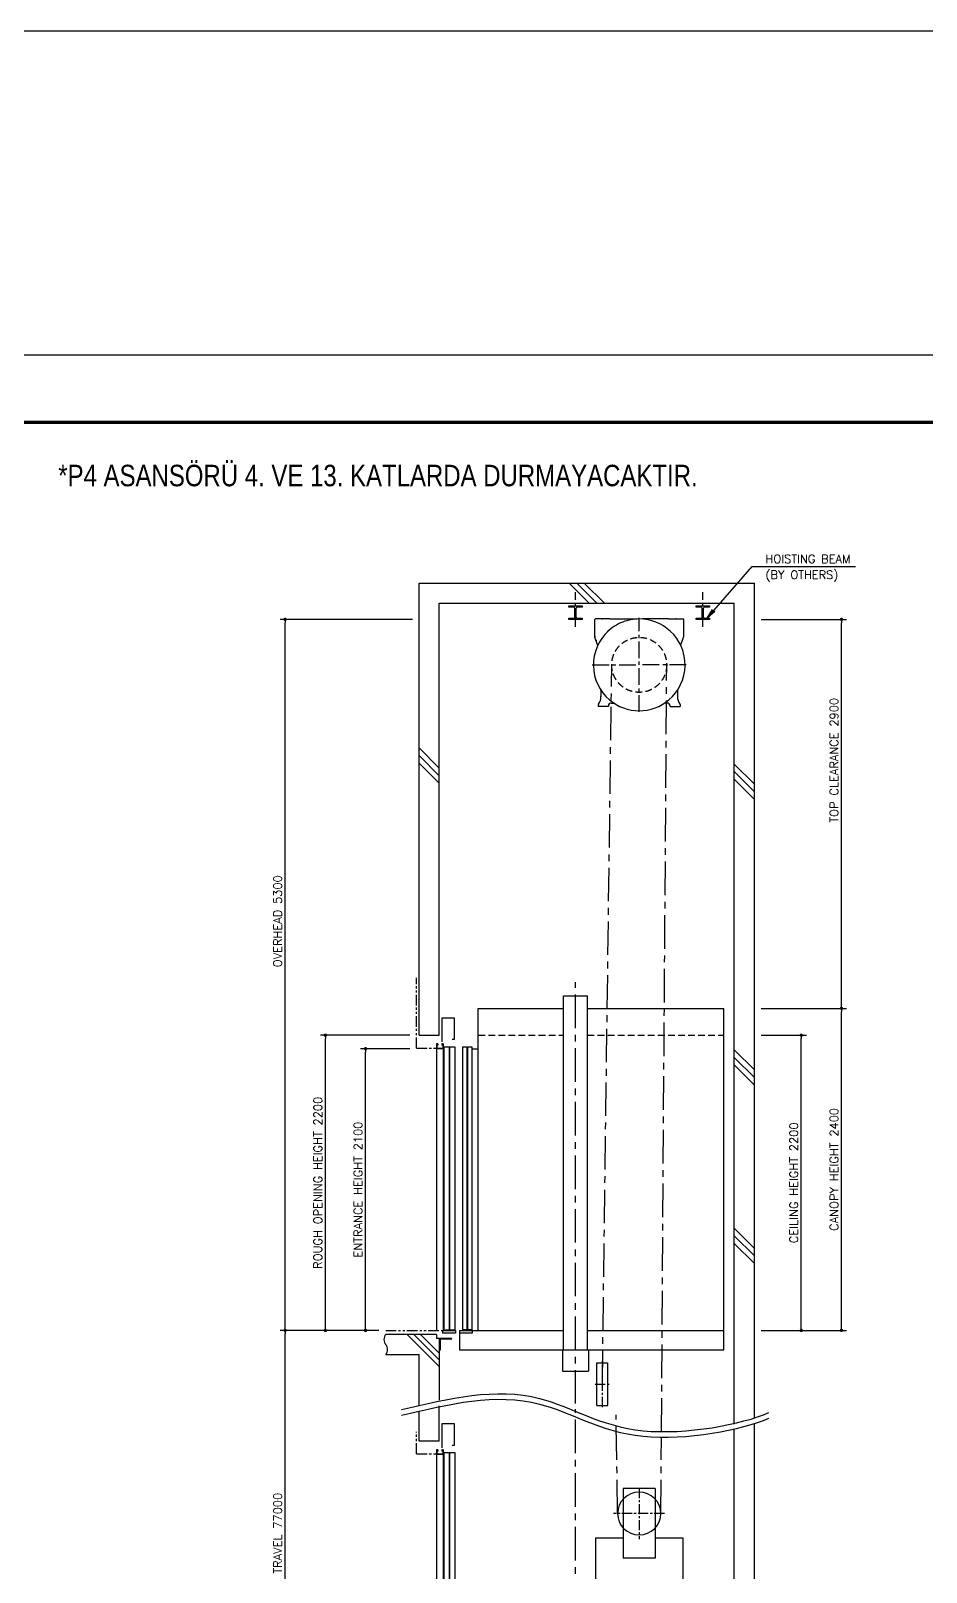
# Model space of a CAD drawing. Header units: millimetres. Extents: x -106996 to 276536, y -21995 to 37993.
# Drawn here: x 7643 to 14322, y 5928 to 17417 of the extents above; entities that cross this region are included whole.
import ezdxf

# ---------------------------------------------------------------- set-up
doc = ezdxf.new("R2010")
doc.units = ezdxf.units.MM
doc.header["$LTSCALE"] = 100
for name, pattern in [('CENTERX2', [4, 2.5, -0.5, 0.5, -0.5]), ('DASHED', [0.75, 0.5, -0.25]), ('PHANTOM2', [31.75, 15.875, -3.175, 3.175, -3.175, 3.175, -3.175])]:
    doc.linetypes.add(name, pattern=pattern)
doc.layers.get('0').update_dxf_attribs({"color": 3})
for name, color, linetype in [('BUILDING', 3, 'Continuous'), ('CAR', 6, 'Continuous'), ('CENTER-LINE', 7, 'CENTERX2'), ('CWT', 1, 'Continuous'), ('DIM', 2, 'Continuous'), ('DOOR', 7, 'Continuous'), ('FRAME', 5, 'Continuous'), ('OTHERS', 4, 'Continuous'), ('TRACTION-MACHINE', 2, 'Continuous'), ('W-DASHED-LINE', 111, 'PHANTOM2')]:
    doc.layers.add(name, color=color, linetype=linetype)
doc.styles.add('MAHAL', font='arial.ttf', dxfattribs={"width": 0.8})
doc.styles.get("Standard").update_dxf_attribs({"font": 'romans.shx', "bigfont": 'bigfont.shx'})
doc.dimstyles.new('1-50IN', dxfattribs={"dimscale": 25, "dimtxt": 2.5, "dimasz": 1, "dimexe": 1.5, "dimexo": 2, "dimgap": 1, "dimtad": 3, "dimdsep": 46, "dimtxsty": 'Standard', "dimblk1": 'DOT', "dimblk2": 'DOT', "dimsah": 1, "dimcen": 0.09, "dimclrd": 256, "dimclre": 256, "dimclrt": 256, "dimadec": 0, "dimazin": 0, "dimtfac": 1, "dimtmove": 0, "dimatfit": 3, "dimldrblk": 'DOT', "dimfxl": 0, "dimtolj": 1, "dimtzin": 0, "dimarcsym": 0})
doc.dimstyles.new('1-50IN-ARROW', dxfattribs={"dimscale": 25, "dimtxt": 2.5, "dimasz": 3, "dimexe": 1.5, "dimexo": 2, "dimgap": 1, "dimtad": 3, "dimdsep": 46, "dimtxsty": 'Standard', "dimblk1": 'OPEN', "dimblk2": 'OPEN', "dimsah": 1, "dimcen": 0.09, "dimclrd": 256, "dimclre": 256, "dimclrt": 256, "dimadec": 0, "dimazin": 0, "dimtfac": 1, "dimtmove": 0, "dimatfit": 3, "dimldrblk": 'OPEN', "dimfxl": 0, "dimtolj": 1, "dimtzin": 0, "dimarcsym": 0})

# ---------------------------------------------------------------- blocks, each defined once
blk = doc.blocks.new('SWALL2')
at = {"layer": 'BUILDING'}
for p, q in [((130, 150), (-250, 150)), ((-90, 150), (150, -90)), ((-40, 150), (150, -40)), ((10, 150), (150, 10)), ((130, 150), (130, 120)), ((150, 120), (130, 120)), ((150, 120), (150, -341)), ((240, 120), (150, 120)), ((150, 120), (150, 30)), ((240, 120), (240, 118)), ((-250, 0), (0, 0)), ((0, -380), (0, 0)), ((150, 30), (152, 30)), ((156, 106), (156, 34)), ((236, 114), (164, 114)), ((0, -645), (0, -421)), ((150, -645), (150, -382)), ((150, -645), (0, -645))]:
    blk.add_line(p, q, dxfattribs=at)
for centre, radius, start, end in [((-205, 112), 58.3, 139.986, 220.014), ((236, 118), 4, 270, 0), ((-295, 38), 58.3, 319.986, 40.014), ((152, 34), 4, 270, 0), ((164, 106), 8.5, 90, 180)]:
    blk.add_arc(centre, radius, start, end, dxfattribs=at)
blk = doc.blocks.new('SDOOR_HH2100W')
at = {"layer": 'DOOR', "ltscale": 170}
for p, q in [((-7, 2328), (-102, 2328)), ((-102, 2328), (-102, 2150)), ((-7, 2170), (-7, 2328)), ((-24, 2170), (-7, 2170)), ((-96, 0), (-96, -20)), ((0, 0), (0, -20)), ((0, -20), (-96, -20))]:
    blk.add_line(p, q, dxfattribs=at)
at = {"layer": 'DOOR'}
for p, q in [((-87, 2115), (-87, 5)), ((-87, 2115), (-47, 2115)), ((-47, 2115), (-47, 5)), ((-43, 2115), (-43, 5)), ((-43, 2115), (-3, 2115)), ((-3, 2115), (-3, 5)), ((-96, 0), (0, 0)), ((-87, 5), (-47, 5)), ((-43, 5), (-3, 5))]:
    blk.add_line(p, q, dxfattribs=at)
at = {"layer": 'OTHERS', "ltscale": 60}
for p, q in [((-141, 2135), (-141, 0)), ((-139, 2133), (-139, 2102)), ((-133, 2133), (-133, 2125)), ((-131, 2125), (-133, 2125)), ((-131, 2135), (-131, 2125)), ((-101, 2135), (-101, 2125)), ((-99, 2125), (-101, 2125))]:
    blk.add_line(p, q, dxfattribs=at)
at = {"layer": 'OTHERS', "ltscale": 150}
for p, q in [((-131, 2135), (-141, 2135)), ((-91, 2100), (-141, 2100)), ((-133, 2133), (-139, 2133)), ((-93, 2102), (-139, 2102))]:
    blk.add_line(p, q, dxfattribs=at)
at = {"layer": 'OTHERS', "ltscale": 25}
for p, q in [((-91, 2135), (-101, 2135)), ((-99, 2133), (-99, 2125)), ((-93, 2133), (-99, 2133)), ((-93, 2133), (-93, 2102)), ((-91, 2135), (-91, 0))]:
    blk.add_line(p, q, dxfattribs=at)
blk = doc.blocks.new('SDOOR2_HH2100W')
at = {"layer": 'CAR'}
for p, q in [((96, 2100), (141, 2100)), ((96, 0), (96, 2100)), ((0, -20), (0, -145))]:
    blk.add_line(p, q, dxfattribs=at)
at = {"layer": 'CAR', "ltscale": 170}
for p, q in [((0, 0), (0, -20)), ((96, 0), (96, -20)), ((96, -20), (0, -20))]:
    blk.add_line(p, q, dxfattribs=at)
at = {"layer": 'DOOR'}
for p, q in [((24, 2115), (24, 5)), ((24, 2115), (56, 2115)), ((56, 2115), (56, 5)), ((60, 2115), (60, 5)), ((60, 2115), (92, 2115)), ((92, 2115), (92, 5)), ((56, 5), (24, 5)), ((92, 5), (60, 5))]:
    blk.add_line(p, q, dxfattribs=at)
blk = doc.blocks.new('WAVE')
at = {"layer": 'BUILDING'}
for points in [[(-109.4, 10.7), (184.3, 94.6), (688.2, 238.6), (1305.4, -259.3), (2009, -99.4), (2175.6, -11.3)], [(-109.4, -30.9), (184.3, 53), (688.2, 197), (1305.4, -300.9), (2009, -141), (2175.6, -52.9)]]:
    blk.add_open_spline(points, degree=3, knots=[0, 0, 0, 0, 172.429057, 295.895167, 418.224694, 418.224694, 418.224694, 418.224694], dxfattribs=at)
blk = doc.blocks.new('SCWT')
at = {"layer": 'CENTER-LINE'}
blk.add_line((-161, 2325), (-172, 3061), dxfattribs=at)
at = {"layer": 'CENTER-LINE', "ltscale": 0.3}
for p, q in [((0, 2515), (0, 2135)), ((186, 2325), (-191, 2325)), ((188, 2325), (-188, 2325))]:
    blk.add_line(p, q, dxfattribs=at)
at = {"layer": 'CWT'}
for p, q in [((-120, 2511), (-120, 1993)), ((120, 2511), (-120, 2511)), ((120, 2511), (120, 1993)), ((-325, 2145), (-325, 125)), ((-325, 2145), (-120, 2145)), ((120, 2145), (325, 2145)), ((325, 2145), (325, 125)), ((120, 1993), (-120, 1993)), ((-325, 125), (-25, 125)), ((-125, 125), (0, 125)), ((-115, 125), (-115, 0)), ((125, 125), (0, 125)), ((325, 125), (25, 125)), ((115, 125), (115, 0)), ((-115, 0), (115, 0))]:
    blk.add_line(p, q, dxfattribs=at)
blk.add_ellipse((0, 2325), major_axis=(161, 0), ratio=0.993892, start_param=-1.570796, end_param=4.712389, dxfattribs=at)
blk = doc.blocks.new('STR')
at = {"layer": 'CENTER-LINE', "ltscale": 0.5}
for p, q in [((0, -350), (0, 350)), ((-350, 0), (0, 0)), ((350, 0), (0, 0))]:
    blk.add_line(p, q, dxfattribs=at)
at = {"layer": 'TRACTION-MACHINE'}
for p, q in [((-332, 213), (-332, 337)), ((-218, 342), (-327, 342)), ((-218, 342), (-22, 342)), ((218, 342), (22, 342)), ((218, 342), (327, 342)), ((332, 213), (332, 337)), ((-310, 149), (-331, 207)), ((310, 149), (331, 207)), ((-285, -191), (-285, -235)), ((285, -191), (285, -235)), ((-305, -296), (-305, -311)), ((-230, -311), (-305, -311)), ((-230, -305), (-230, -311)), ((-210, -285), (-189, -285)), ((210, -285), (189, -285)), ((230, -311), (230, -305)), ((230, -311), (305, -311)), ((305, -296), (305, -311))]:
    blk.add_line(p, q, dxfattribs=at)
at = {"layer": 'TRACTION-MACHINE', "linetype": 'DASHED'}
blk.add_circle((0, 0), 205, dxfattribs=at)
at = {"layer": 'TRACTION-MACHINE'}
for centre, radius, start, end in [((0, 0), 342, 132.6278, 229.5778), ((-327, 337), 5, 90, 180), ((0, 0), 342, 111.028, 134.2131), ((0, 0), 342, 90, 111.028), ((0, 0), 342, 47.3722, 90), ((0, 0), 342, 310.4222, 47.3722), ((327, 337), 5, 0, 90), ((-312, 213), 20, 180, 200), ((-314, 147), 5, 334.9535, 20), ((314, 147), 5, 160, 205.0465), ((312, 213), 20, 340, 0), ((-290, -191), 5, 0, 33.3076), ((290, -191), 5, 146.6924, 180), ((-300, -296), 5, 144.0494, 180), ((-385, -234), 100, 324.0494, 0), ((-210, -305), 20, 90, 180), ((0, 0), 342, 229.5778, 270), ((0, 0), 342, 270, 310.4222), ((210, -305), 20, 0, 90), ((385, -234), 100, 180, 215.9506), ((300, -296), 5, 0, 35.9506)]:
    blk.add_arc(centre, radius, start, end, dxfattribs=at)
for p in [(-275, 342), (275, 342), (-332, 210), (-322, 182)]:
    blk.add_point(p, dxfattribs=at)
blk = doc.blocks.new('SRS')
at = {"layer": 'CENTER-LINE', "ltscale": 0.3}
for p, q in [((0, -170), (0, 170)), ((-53.5, 0), (53.5, 0))]:
    blk.add_line(p, q, dxfattribs=at)
at = {"layer": 'OTHERS'}
for p, q in [((-41.5, 160), (41.5, 160)), ((-41.5, -160), (-41.5, 160)), ((41.5, -160), (41.5, 160)), ((-41.5, -160), (41.5, -160))]:
    blk.add_line(p, q, dxfattribs=at)
blk = doc.blocks.new('SHB1')
at = {"layer": 'CENTER-LINE', "ltscale": 0.5}
blk.add_line((0, -55), (0, 204), dxfattribs=at)
at = {"layer": 'OTHERS'}
for p, q in [((-50, 100), (50, 100)), ((-50, 90), (-50, 100)), ((-12, 90), (-50, 90)), ((-50, 10), (-12, 10)), ((-50, 0), (-50, 10)), ((50, 0), (-50, 0)), ((-5, 17), (-5, 83)), ((5, 17), (5, 83)), ((50, 90), (12, 90)), ((12, 10), (50, 10)), ((50, 100), (50, 90)), ((50, 10), (50, 0))]:
    blk.add_line(p, q, dxfattribs=at)
for centre, start, end in [((-12, 83), 0, 90), ((-12, 17), 270, 0), ((12, 83), 90, 180), ((12, 17), 180, 270)]:
    blk.add_arc(centre, 7, start, end, dxfattribs=at)
blk = doc.blocks.new('_OPEN')
at = {"color": 0, "linetype": 'ByBlock'}
for p, q in [((-1, 0.17), (0, 0)), ((0, 0), (-1, -0.17)), ((0, 0), (-1, 0))]:
    blk.add_line(p, q, dxfattribs=at)
blk = doc.blocks.new('_DOT')
at = {"color": 0, "linetype": 'ByBlock'}
blk.add_line((-0.5, 0), (-1, 0), dxfattribs=at)
at = {"color": 0, "linetype": 'ByBlock', "const_width": 0.5}
blk.add_lwpolyline([(-0.25, 0, 1), (0.25, 0, 1)], format="xyb", close=True, dxfattribs=at)
blk = doc.blocks.new('*D612')
at = {"layer": 'DEFPOINTS', "color": 0, "transparency": 16777216}
for p in [(9540, 7730), (10290, 7730), (10290, 4705)]:
    blk.add_point(p, dxfattribs=at)
at = {"layer": 'DIM', "lineweight": -2, "transparency": 16777216}
for p, q in [((10240, 7730), (9503, 7730)), ((9540, 4730), (9540, 7705)), ((10240, 4705), (9503, 4705))]:
    blk.add_line(p, q, dxfattribs=at)
at = {"layer": 'DIM', "lineweight": -2, "transparency": 16777216, "xscale": 25, "yscale": 25, "zscale": 25}
for p, rotation in [((9540, 7730), 90), ((9540, 4705), 270)]:
    blk.add_blockref('_DOT', p, dxfattribs=dict(at, rotation=rotation))
at = {"layer": 'DIM', "transparency": 16777216, "insert": (9484, 6218), "char_height": 62.5, "attachment_point": 5, "rotation": 90}
blk.add_mtext('\\A1;TRAVEL 77000', dxfattribs=at)
blk = doc.blocks.new('*D613')
at = {"layer": 'DEFPOINTS', "color": 0, "transparency": 16777216}
for p in [(10140, 9830), (10520, 9830), (10290, 7730)]:
    blk.add_point(p, dxfattribs=at)
at = {"layer": 'DIM', "lineweight": -2, "transparency": 16777216}
for p, q in [((10470, 9830), (10102, 9830)), ((10140, 7755), (10140, 9805)), ((10240, 7730), (10102, 7730))]:
    blk.add_line(p, q, dxfattribs=at)
at = {"layer": 'DIM', "lineweight": -2, "transparency": 16777216, "xscale": 25, "yscale": 25, "zscale": 25}
for p, rotation in [((10140, 9830), 90), ((10140, 7730), 270)]:
    blk.add_blockref('_DOT', p, dxfattribs=dict(at, rotation=rotation))
at = {"layer": 'DIM', "transparency": 16777216, "insert": (10084, 8780), "char_height": 62.5, "attachment_point": 5, "rotation": 90}
blk.add_mtext('\\A1;ENTRANCE HEIGHT 2100', dxfattribs=at)
blk = doc.blocks.new('*D614')
at = {"layer": 'DEFPOINTS', "color": 0, "transparency": 16777216}
for p in [(9840, 9930), (10520, 9930), (10290, 7730)]:
    blk.add_point(p, dxfattribs=at)
at = {"layer": 'DIM', "lineweight": -2, "transparency": 16777216}
for p, q in [((10470, 9930), (9803, 9930)), ((9840, 7755), (9840, 9905)), ((10240, 7730), (9803, 7730))]:
    blk.add_line(p, q, dxfattribs=at)
at = {"layer": 'DIM', "lineweight": -2, "transparency": 16777216, "xscale": 25, "yscale": 25, "zscale": 25}
for p, rotation in [((9840, 9930), 90), ((9840, 7730), 270)]:
    blk.add_blockref('_DOT', p, dxfattribs=dict(at, rotation=rotation))
at = {"layer": 'DIM', "transparency": 16777216, "insert": (9784, 8830), "char_height": 62.5, "attachment_point": 5, "rotation": 90}
blk.add_mtext('\\A1;ROUGH OPENING HEIGHT 2200', dxfattribs=at)
blk = doc.blocks.new('*D615')
at = {"layer": 'DEFPOINTS', "color": 0, "transparency": 16777216}
for p in [(9540, 13030), (10540, 13030), (10290, 7730)]:
    blk.add_point(p, dxfattribs=at)
at = {"layer": 'DIM', "lineweight": -2, "transparency": 16777216}
for p, q in [((10490, 13030), (9503, 13030)), ((9540, 7755), (9540, 13005)), ((10240, 7730), (9503, 7730))]:
    blk.add_line(p, q, dxfattribs=at)
at = {"layer": 'DIM', "lineweight": -2, "transparency": 16777216, "xscale": 25, "yscale": 25, "zscale": 25}
for p, rotation in [((9540, 13030), 90), ((9540, 7730), 270)]:
    blk.add_blockref('_DOT', p, dxfattribs=dict(at, rotation=rotation))
at = {"layer": 'DIM', "transparency": 16777216, "insert": (9484, 10780), "char_height": 62.5, "attachment_point": 5, "rotation": 90}
blk.add_mtext('\\A1;OVERHEAD 5300', dxfattribs=at)
blk = doc.blocks.new('*D616')
at = {"layer": 'DEFPOINTS', "color": 0, "transparency": 16777216}
for p in [(13040, 9930), (13390, 9930), (13040, 7730)]:
    blk.add_point(p, dxfattribs=at)
at = {"layer": 'DIM', "lineweight": -2, "transparency": 16777216}
for p, q in [((13090, 9930), (13428, 9930)), ((13390, 7755), (13390, 9905)), ((13090, 7730), (13428, 7730))]:
    blk.add_line(p, q, dxfattribs=at)
at = {"layer": 'DIM', "lineweight": -2, "transparency": 16777216, "xscale": 25, "yscale": 25, "zscale": 25}
for p, rotation in [((13390, 9930), 90), ((13390, 7730), 270)]:
    blk.add_blockref('_DOT', p, dxfattribs=dict(at, rotation=rotation))
at = {"layer": 'DIM', "transparency": 16777216, "insert": (13334, 8830), "char_height": 62.5, "attachment_point": 5, "rotation": 90}
blk.add_mtext('\\A1;CEILING HEIGHT 2200', dxfattribs=at)
blk = doc.blocks.new('*D617')
at = {"layer": 'DEFPOINTS', "color": 0, "transparency": 16777216}
for p in [(13040, 10130), (13690, 10130), (13040, 7730)]:
    blk.add_point(p, dxfattribs=at)
at = {"layer": 'DIM', "lineweight": -2, "transparency": 16777216}
for p, q in [((13090, 10130), (13728, 10130)), ((13690, 7755), (13690, 10105)), ((13090, 7730), (13728, 7730))]:
    blk.add_line(p, q, dxfattribs=at)
at = {"layer": 'DIM', "lineweight": -2, "transparency": 16777216, "xscale": 25, "yscale": 25, "zscale": 25}
for p, rotation in [((13690, 10130), 90), ((13690, 7730), 270)]:
    blk.add_blockref('_DOT', p, dxfattribs=dict(at, rotation=rotation))
at = {"layer": 'DIM', "transparency": 16777216, "insert": (13634, 8930), "char_height": 62.5, "attachment_point": 5, "rotation": 90}
blk.add_mtext('\\A1;CANOPY HEIGHT 2400', dxfattribs=at)
blk = doc.blocks.new('*D618')
at = {"layer": 'DEFPOINTS', "color": 0, "transparency": 16777216}
for p in [(13040, 13030), (13690, 13030), (13040, 10130)]:
    blk.add_point(p, dxfattribs=at)
at = {"layer": 'DIM', "lineweight": -2, "transparency": 16777216}
for p, q in [((13090, 13030), (13728, 13030)), ((13690, 10155), (13690, 13005)), ((13090, 10130), (13728, 10130))]:
    blk.add_line(p, q, dxfattribs=at)
at = {"layer": 'DIM', "lineweight": -2, "transparency": 16777216, "xscale": 25, "yscale": 25, "zscale": 25}
for p, rotation in [((13690, 13030), 90), ((13690, 10130), 270)]:
    blk.add_blockref('_DOT', p, dxfattribs=dict(at, rotation=rotation))
at = {"layer": 'DIM', "transparency": 16777216, "insert": (13634, 11980), "char_height": 62.5, "attachment_point": 5, "rotation": 90}
blk.add_mtext('\\A1;TOP CLEARANCE 2900', dxfattribs=at)
blk = doc.blocks.new('SHB2')
at = {"layer": 'CENTER-LINE', "ltscale": 0.5}
blk.add_line((0, -55), (0, 204), dxfattribs=at)
at = {"layer": 'OTHERS'}
for p, q in [((-50, 100), (50, 100)), ((-50, 90), (-50, 100)), ((-12, 90), (-50, 90)), ((-50, 10), (-12, 10)), ((-50, 0), (-50, 10)), ((50, 0), (-50, 0)), ((-5, 17), (-5, 83)), ((5, 17), (5, 83)), ((50, 90), (12, 90)), ((12, 10), (50, 10)), ((50, 100), (50, 90)), ((50, 10), (50, 0))]:
    blk.add_line(p, q, dxfattribs=at)
for centre, start, end in [((-12, 83), 0, 90), ((-12, 17), 270, 0), ((12, 83), 90, 180), ((12, 17), 180, 270)]:
    blk.add_arc(centre, 7, start, end, dxfattribs=at)
at = {"layer": 'DIM', "char_height": 62.5, "attachment_point": 4}
for s, insert in [('HOISTING BEAM', (467, 451)), ('(BY OTHERS)', (467, 322))]:
    blk.add_mtext(s, dxfattribs=dict(at, insert=insert))
at = {"layer": 'DIM', "annotation_type": 0, "has_hookline": 1, "hookline_direction": 0, "text_width": 671}
blk.add_leader([(31, 10), (367, 395), (442, 395)], dimstyle='1-50IN-ARROW', dxfattribs=at)

msp = doc.modelspace()

# ---------------------------------------------------------------- linework, layer by layer
at = {"color": 1}
msp.add_lwpolyline([(-96046.149708, 17417.2504019), (276536.0041229, 17417.2504019), (276536.0041229, -21995.3976347), (-96046.149708, -21995.3976347)], close=True, dxfattribs=at)
at = {"layer": 'BUILDING'}
for p, q in [((10540, 9930.0000094), (10540, 13300.0000094)), ((10540, 13300.0000094), (13040, 13300.0000094)), ((11808.43, 13150.0000094), (11658.43, 13300.0000094)), ((11865, 13150.0000094), (11715, 13300.0000094)), ((11921.57, 13150.0000094), (11771.57, 13300.0000094)), ((13040, 7077.2200094), (13040, 13300.0000094)), ((10690, 9930.0000094), (10690, 13150.0000094)), ((10690, 13150.0000094), (12890, 13150.0000094)), ((12890, 7030.0600094), (12890, 13150.0000094)), ((10540, 12071.5700094), (10690, 11921.5700094)), ((10540, 12015.0000094), (10690, 11865.0000094)), ((10540, 11958.4300094), (10690, 11808.4300094)), ((12890, 11951.5850094), (13040, 11801.5850094)), ((12890, 11895.0150094), (13040, 11745.0150094)), ((12890, 11838.4450094), (13040, 11688.4450094)), ((10540, 9930.0000094), (10690, 9930.0000094)), ((12890, 9821.6000094), (13040, 9671.6000094)), ((12890, 9765.0300094), (13040, 9615.0300094)), ((12890, 9708.4600094), (13040, 9558.4600094)), ((12890, 8491.6150094), (13040, 8341.6150094)), ((12890, 8435.0450094), (13040, 8285.0450094)), ((12890, 8378.4750094), (13040, 8228.4750094)), ((13040, 2355.0000094), (13040, 7035.6100094)), ((12890, 2505.0000094), (12890, 6988.4500094))]:
    msp.add_line(p, q, dxfattribs=at)
at = {"layer": 'CAR'}
for p, q in [((10981, 10130.0000094), (11616, 10130.0000094)), ((10981, 7730.0000094), (10981, 10130.0000094)), ((11616, 7585.0000094), (11616, 10225.0000094)), ((11616, 10225.0000094), (11796, 10225.0000094)), ((11796, 7585.0000094), (11796, 10225.0000094)), ((11796, 10130.0000094), (12811, 10130.0000094)), ((12811, 7585.0000094), (12811, 10130.0000094)), ((10840, 7730.0000094), (11616, 7730.0000094)), ((11796, 7730.0000094), (12811, 7730.0000094)), ((10840, 7585.0000094), (12811, 7585.0000094)), ((11609.5, 7585.0000094), (11609.5, 7425.0000094)), ((11802.5, 7585.0000094), (11802.5, 7425.0000094)), ((11609.5, 7425.0000094), (11802.5, 7425.0000094))]:
    msp.add_line(p, q, dxfattribs=at)
at = {"layer": 'CAR', "linetype": 'DASHED'}
for p, q in [((10981, 9930.0000094), (11616, 9930.0000094)), ((11796, 9930.0000094), (12811, 9930.0000094))]:
    msp.add_line(p, q, dxfattribs=at)
at = {"layer": 'CENTER-LINE'}
for p, q in [((11906, 7329.0000094), (11976, 12691.0000094)), ((12346.8398845, 6975.0800094), (12386, 12691.0000094)), ((11706, 7184.0200094), (11706, 10325.0000094)), ((11706, 2415.0000094), (11706, 7142.4100094)), ((12341.98, 6365.0000094), (12346.5084201, 6933.4700094))]:
    msp.add_line(p, q, dxfattribs=at)
at = {"layer": 'DEFPOINTS'}
msp.add_lwpolyline([(0, 0.0000094), (21000, 0.0000094), (21000, 15000.0000094), (0, 15000.0000094)], close=True, dxfattribs=at)
at = {"layer": 'FRAME', "const_width": 25}
msp.add_lwpolyline([(500, 500.0000094), (20500, 500.0000094), (20500, 14500.0000094), (500, 14500.0000094)], close=True, dxfattribs=at)
at = {"layer": 'W-DASHED-LINE', "ltscale": 0.05}
for p, q in [((10520, 9835.0000094), (10520, 10358.2500094)), ((10520, 9835.0000094), (10669, 9835.0000094)), ((10290, 7730.0000094), (10714, 7730.0000094)), ((10520, 6810.0000094), (10520, 6974.0000094)), ((10520, 6810.0000094), (10669, 6810.0000094))]:
    msp.add_line(p, q, dxfattribs=at)

# ---------------------------------------------------------------- block references
at = {"layer": 'BUILDING'}
msp.add_blockref('SWALL2', (10540, 7550.0000094), dxfattribs=at)
at = {"layer": 'BUILDING', "xscale": 1.19904076738609}
msp.add_blockref('WAVE', (10540, 7128.8400094), dxfattribs=at)
at = {"layer": 'CWT'}
msp.add_blockref('SCWT', (12181, 4040.0000094), dxfattribs=at)
at = {"layer": 'DOOR'}
for name, p in [('SDOOR_HH2100W', (10810, 7730.0000094)), ('SDOOR2_HH2100W', (10840, 7730.0000094)), ('SDOOR_HH2100W', (10810, 4705.0000094))]:
    msp.add_blockref(name, p, dxfattribs=at)
at = {"layer": 'OTHERS'}
for name, p in [('SHB2', (12656, 13030.0000094)), ('SHB1', (11706, 13030.0000094)), ('SRS', (11906, 7329.0000094))]:
    msp.add_blockref(name, p, dxfattribs=at)
at = {"layer": 'TRACTION-MACHINE'}
msp.add_blockref('STR', (12181, 12691.0000094), dxfattribs=at)

# ---------------------------------------------------------------- texts
at = {"color": 2, "insert": (7847.7706482, 14182.4454061), "char_height": 160, "width": 13982.845205, "attachment_point": 1, "style": 'MAHAL'}
msp.add_mtext('*P4 ASANSÖRÜ 4. VE 13. KATLARDA DURMAYACAKTIR.', dxfattribs=at)

# ---------------------------------------------------------------- dimensions: what is measured, and where the dimension line sits
at = {"layer": 'DIM'}
for base, p1, p2, text, picture, middle in [((9540, 13030.0000094), (10290, 7730.0000094), (10540, 13030.0000094), 'OVERHEAD <>', '*D615', (9540, 10780.0000094)), ((13690, 13030.0000094), (13040, 10130.0000094), (13040, 13030.0000094), 'TOP CLEARANCE <>', '*D618', (13690, 11980.0000094)), ((13690, 10130.0000094), (13040, 7730.0000094), (13040, 10130.0000094), 'CANOPY HEIGHT <>', '*D617', (13690, 8930.0000094)), ((9840, 9930.0000094), (10290, 7730.0000094), (10520, 9930.0000094), 'ROUGH OPENING HEIGHT <>', '*D614', (9840, 8830.0000094)), ((13390, 9930.0000094), (13040, 7730.0000094), (13040, 9930.0000094), 'CEILING HEIGHT <>', '*D616', (13390, 8830.0000094)), ((10140, 9830.0000094), (10290, 7730.0000094), (10520, 9830.0000094), 'ENTRANCE HEIGHT <>', '*D613', (10140, 8780.0000094)), ((9540, 7730.0000094), (10290, 4705.0000094), (10290, 7730.0000094), 'TRAVEL 77000', '*D612', (9540, 6217.5000094))]:
    dim = msp.add_linear_dim(base=base, p1=p1, p2=p2, angle=90, text=text, dimstyle='1-50IN', override={"dimpost": '\\X'}, dxfattribs=at)
    dim.commit()
    dim.dimension.update_dxf_attribs({"geometry": picture, "text_midpoint": middle, "dimtype": 160})

doc.saveas('drawing.dxf')
